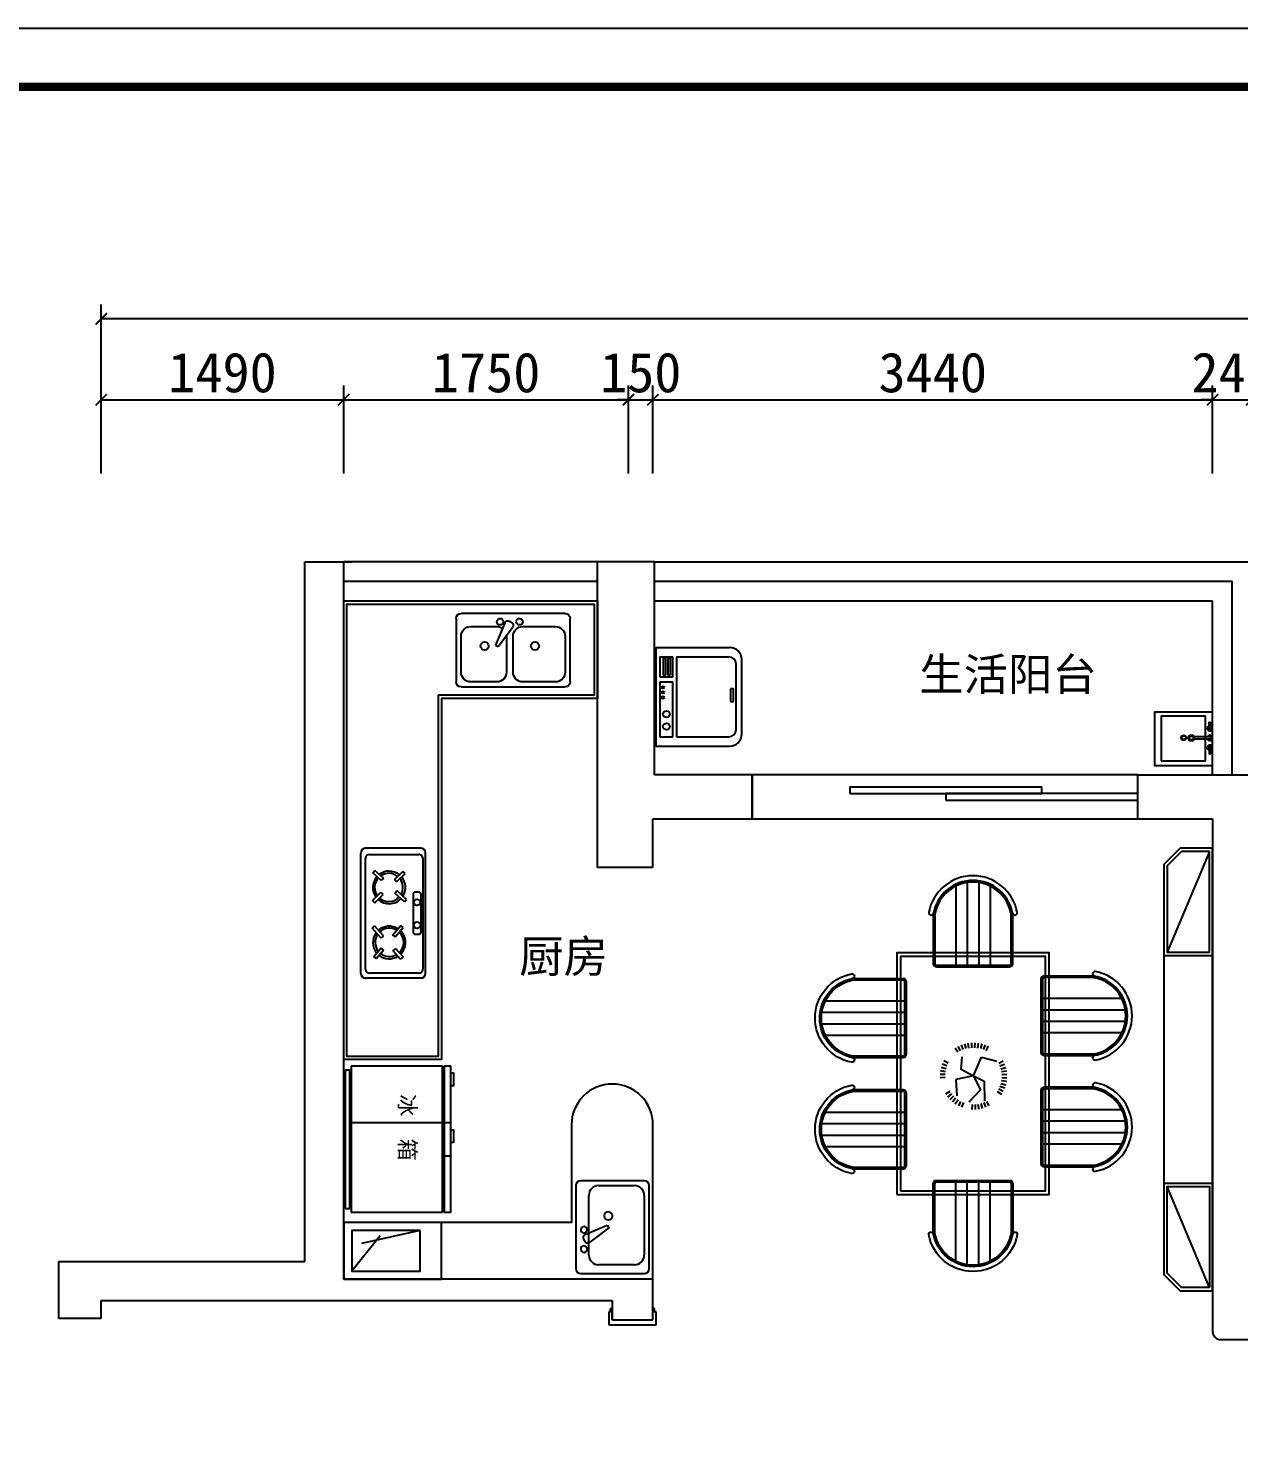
# Model space of a CAD drawing. Header units: millimetres. Extents: x 37084 to 115666, y -52331 to -28581.
# Drawn here: x 91946 to 99385, y -38570 to -29895 of the extents above; entities that cross this region are included whole.
import ezdxf

# ---------------------------------------------------------------- set-up
doc = ezdxf.new("R2010")
doc.units = ezdxf.units.MM
for name, color, linetype in [('0-01图框模板说明', 2, 'Continuous'), ('0-02图框细线', 136, 'Continuous'), ('5', 5, 'Continuous'), ('IDS-FIXT', 31, 'Continuous'), ('IFF-Furn', 51, 'Continuous'), ('JP-洁具灶具', 2, 'Continuous'), ('墙体', 7, 'Continuous'), ('家具内线', 8, 'Continuous')]:
    doc.layers.add(name, color=color, linetype=linetype)
doc.styles.get("Standard").update_dxf_attribs({"font": ''})
doc.styles.get('Standard').set_extended_font_data('SimSun')
doc.dimstyles.new('ISO-25', dxfattribs={"dimscale": 70, "dimtxt": 3.5, "dimasz": 1, "dimexe": 1.25, "dimexo": 0.625, "dimtad": 1, "dimdec": 0, "dimtxsty": 'Standard', "dimblk": 'ARCHTICK', "dimcen": 2.5, "dimclrd": 3, "dimclre": 3, "dimclrt": 2, "dimadec": 0, "dimazin": 0, "dimtfac": 1, "dimtdec": 0, "dimtix": 1, "dimtmove": 2, "dimatfit": 3, "dimfxl": 0, "dimarcsym": 0})

# ---------------------------------------------------------------- blocks, each defined once
blk = doc.blocks.new('_ArchTick')
at = {"color": 0, "linetype": 'ByBlock', "const_width": 0.15}
blk.add_lwpolyline([(-0.5, -0.5), (0.5, 0.5)], dxfattribs=at)
blk = doc.blocks.new('*D80')
at = {"color": 3, "lineweight": -2}
for p, q in [((92394.6, -32632.4), (92394.6, -32090.8)), ((93884.6, -32632.4), (93884.6, -32090.8)), ((92394.6, -32178.3), (93884.6, -32178.3))]:
    blk.add_line(p, q, dxfattribs=at)
at = {"layer": 'Defpoints', "color": 0}
for p in [(93884.6, -32178.3), (92394.6, -32676.1), (93884.6, -32676.1)]:
    blk.add_point(p, dxfattribs=at)
at = {"color": 3, "lineweight": -2, "xscale": 70, "yscale": 70, "zscale": 70, "rotation": 180}
blk.add_blockref('_ArchTick', (92394.6, -32178.3), dxfattribs=at)
at = {"color": 3, "lineweight": -2, "xscale": 70, "yscale": 70, "zscale": 70}
blk.add_blockref('_ArchTick', (93884.6, -32178.3), dxfattribs=at)
at = {"color": 2, "insert": (93139.6, -32012.1), "char_height": 245, "attachment_point": 5}
blk.add_mtext('1490', dxfattribs=at)
blk = doc.blocks.new('*D81')
at = {"color": 3, "lineweight": -2}
for p, q in [((93884.6, -32632.4), (93884.6, -32090.8)), ((95634.6, -32632.4), (95634.6, -32090.8)), ((93884.6, -32178.3), (95634.6, -32178.3))]:
    blk.add_line(p, q, dxfattribs=at)
at = {"layer": 'Defpoints', "color": 0}
for p in [(95634.6, -32178.3), (93884.6, -32676.1), (95634.6, -32676.1)]:
    blk.add_point(p, dxfattribs=at)
at = {"color": 3, "lineweight": -2, "xscale": 70, "yscale": 70, "zscale": 70, "rotation": 180}
blk.add_blockref('_ArchTick', (93884.6, -32178.3), dxfattribs=at)
at = {"color": 3, "lineweight": -2, "xscale": 70, "yscale": 70, "zscale": 70}
blk.add_blockref('_ArchTick', (95634.6, -32178.3), dxfattribs=at)
at = {"color": 2, "insert": (94759.6, -32012.1), "char_height": 245, "attachment_point": 5}
blk.add_mtext('1750', dxfattribs=at)
blk = doc.blocks.new('*D82')
at = {"color": 3, "lineweight": -2}
for p, q in [((95634.6, -32632.4), (95634.6, -32090.8)), ((95784.6, -32632.4), (95784.6, -32090.8)), ((95634.6, -32178.3), (95564.6, -32178.3)), ((95634.6, -32178.3), (95784.6, -32178.3)), ((95784.6, -32178.3), (95854.6, -32178.3))]:
    blk.add_line(p, q, dxfattribs=at)
at = {"layer": 'Defpoints', "color": 0}
for p in [(95784.6, -32178.3), (95634.6, -32676.1), (95784.6, -32676.1)]:
    blk.add_point(p, dxfattribs=at)
at = {"color": 3, "lineweight": -2, "xscale": 70, "yscale": 70, "zscale": 70}
blk.add_blockref('_ArchTick', (95634.6, -32178.3), dxfattribs=at)
at = {"color": 3, "lineweight": -2, "xscale": 70, "yscale": 70, "zscale": 70, "rotation": 180}
blk.add_blockref('_ArchTick', (95784.6, -32178.3), dxfattribs=at)
at = {"color": 2, "insert": (95709.6, -32012.1), "char_height": 245, "attachment_point": 5}
blk.add_mtext('150', dxfattribs=at)
blk = doc.blocks.new('*D83')
at = {"color": 3, "lineweight": -2}
for p, q in [((95784.6, -32632.4), (95784.6, -32090.8)), ((99224.6, -32632.4), (99224.6, -32090.8)), ((95784.6, -32178.3), (99224.6, -32178.3))]:
    blk.add_line(p, q, dxfattribs=at)
at = {"layer": 'Defpoints', "color": 0}
for p in [(99224.6, -32178.3), (95784.6, -32676.1), (99224.6, -32676.1)]:
    blk.add_point(p, dxfattribs=at)
at = {"color": 3, "lineweight": -2, "xscale": 70, "yscale": 70, "zscale": 70, "rotation": 180}
blk.add_blockref('_ArchTick', (95784.6, -32178.3), dxfattribs=at)
at = {"color": 3, "lineweight": -2, "xscale": 70, "yscale": 70, "zscale": 70}
blk.add_blockref('_ArchTick', (99224.6, -32178.3), dxfattribs=at)
at = {"color": 2, "insert": (97504.6, -32012.1), "char_height": 245, "attachment_point": 5}
blk.add_mtext('3440', dxfattribs=at)
blk = doc.blocks.new('*D84')
at = {"color": 3, "lineweight": -2}
for p, q in [((99224.6, -32632.4), (99224.6, -32090.8)), ((99464.6, -32632.4), (99464.6, -32090.8)), ((99224.6, -32178.3), (99154.6, -32178.3)), ((99224.6, -32178.3), (99464.6, -32178.3)), ((99464.6, -32178.3), (99534.6, -32178.3))]:
    blk.add_line(p, q, dxfattribs=at)
at = {"layer": 'Defpoints', "color": 0}
for p in [(99464.6, -32178.3), (99224.6, -32676.1), (99464.6, -32676.1)]:
    blk.add_point(p, dxfattribs=at)
at = {"color": 3, "lineweight": -2, "xscale": 70, "yscale": 70, "zscale": 70}
blk.add_blockref('_ArchTick', (99224.6, -32178.3), dxfattribs=at)
at = {"color": 3, "lineweight": -2, "xscale": 70, "yscale": 70, "zscale": 70, "rotation": 180}
blk.add_blockref('_ArchTick', (99464.6, -32178.3), dxfattribs=at)
at = {"color": 2, "insert": (99344.6, -32012.1), "char_height": 245, "attachment_point": 5}
blk.add_mtext('240', dxfattribs=at)
blk = doc.blocks.new('*D92')
at = {"color": 3, "lineweight": -2}
for p, q in [((92394.6, -32632.4), (92394.6, -31593.7)), ((109044.6, -32632.4), (109044.6, -31593.7)), ((109044.6, -31681.2), (92394.6, -31681.2))]:
    blk.add_line(p, q, dxfattribs=at)
at = {"layer": 'Defpoints', "color": 0}
for p in [(92394.6, -31681.2), (92394.6, -32676.1), (109044.6, -32676.1)]:
    blk.add_point(p, dxfattribs=at)
at = {"color": 3, "lineweight": -2, "xscale": 70, "yscale": 70, "zscale": 70, "rotation": 180}
blk.add_blockref('_ArchTick', (92394.6, -31681.2), dxfattribs=at)
at = {"color": 3, "lineweight": -2, "xscale": 70, "yscale": 70, "zscale": 70}
blk.add_blockref('_ArchTick', (109044.6, -31681.2), dxfattribs=at)
at = {"color": 2, "insert": (100719.6, -31514.9), "char_height": 245, "attachment_point": 5}
blk.add_mtext('16650', dxfattribs=at)
blk = doc.blocks.new('DWQ129')
for p, q in [((-369.9, 0), (369.9, 0)), ((-399.9, -368.1), (-399.9, -30)), ((-368.9, -356.1), (-368.9, -54.1)), ((-343.9, -29.1), (336.1, -29.1)), ((361.1, -54.1), (361.1, -356.1)), ((399.9, -368.1), (399.9, -30)), ((-369.9, -398.1), (369.9, -398.1)), ((336.1, -381.1), (-343.9, -381.1))]:
    blk.add_line(p, q)
at = {"color": 251}
for p, q in [((-278.3, -94.4), (-265.1, -79.3)), ((-265.1, -79.3), (-212.3, -125.7)), ((-152.9, -126.2), (-92.1, -70.2)), ((-138.6, -140.2), (-78.1, -84.5)), ((-92.1, -70.2), (-78.1, -84.5)), ((78.4, -71.5), (64, -85.4)), ((64, -85.4), (114.7, -138.3)), ((78.4, -71.5), (128.4, -123.7)), ((200.4, -125.9), (247.7, -74.7)), ((213.3, -141.4), (261.6, -85.8)), ((247.7, -74.7), (261.6, -85.8)), ((-278.3, -94.4), (-226.8, -139.6)), ((-282.2, -245.1), (-230.2, -197.3)), ((-282.2, -245.1), (-271.2, -262.1)), ((-271.2, -262.1), (-217.4, -212.7)), ((-146, -210.5), (-87.9, -261.5)), ((-134.1, -194.3), (-75.8, -245.5)), ((-87.9, -261.5), (-75.8, -245.5)), ((69.2, -268.1), (122, -210.8)), ((84, -281.5), (138.5, -222.5)), ((192.8, -219.7), (244.5, -273.7)), ((207.9, -206.6), (257.2, -258)), ((244.5, -273.7), (257.2, -258)), ((-128.9, -334.9), (-128.9, -356.6)), ((116.1, -321.2), (-115.2, -321.2)), ((69.2, -268.1), (84, -281.5)), ((129.9, -356.6), (129.9, -334.9)), ((-115.2, -370.3), (116.1, -370.3))]:
    blk.add_line(p, q, dxfattribs=at)
for centre in [(-73.4, -346), (66.8, -346)]:
    blk.add_circle(centre, 19.6, dxfattribs=at)
for centre, radius, start, end in [((369.9, -30), 30, 0, 90), ((-369.9, -30), 30, 90, 180), ((-343.9, -54.1), 25, 90, 180), ((336.1, -54.1), 25, 0, 90), ((-369.9, -368.1), 30, 180, 270), ((-343.9, -356.1), 25, 180, 270), ((336.1, -356.1), 25, 270, 0), ((369.9, -368.1), 30, 270, 360)]:
    blk.add_arc(centre, radius, start, end)
for centre, radius, start, end in [((-180.4, -174.4), 100.2, 52.32519, 129.79813), ((158.5, -174.4), 100.2, 48.48792, 126.11211), ((158.1, -172.1), 87.1, 47.43935, 125.82913), ((-180.4, -174.4), 100.2, 141.27509, 212.89121), ((-178.9, -176.1), 87.6, 141.44823, 209.98899), ((-178.9, -176.1), 87.6, 55.22741, 128.30437), ((-182.9, -171.1), 54, 122.91019, 144.32569), ((-182.9, -171.1), 54, 34.89147, 56.24941), ((-178.9, -176.1), 87.6, 329.17089, 42.04034), ((-180.4, -174.4), 100.2, 327.67713, 40.83849), ((158.5, -174.4), 100.2, 137.5778, 226.0933), ((158.1, -172.1), 87.1, 139.01958, 227.14187), ((163.1, -170.1), 57.9, 126.76866, 146.69627), ((163.1, -170.1), 57.9, 29.73409, 49.80971), ((158.1, -172.1), 87.1, 321.7714, 34.67065), ((158.5, -174.4), 100.2, 321.48842, 37.63963), ((-180.4, -174.4), 100.2, 224.37791, 316.20017), ((-178.9, -176.1), 87.6, 223.17606, 316.02703), ((-182.9, -171.1), 54, 208.967, 230.32493), ((-182.9, -171.1), 54, 313.14957, 334.56507), ((158.5, -174.4), 100.2, 237.58864, 310.02273), ((158.1, -172.1), 87.1, 240.41386, 308.58095), ((163.1, -170.1), 57.9, 224.77151, 244.84713), ((163.1, -170.1), 57.9, 300.90425, 320.83186), ((-115.2, -334.9), 13.7, 90, 180), ((116.1, -334.9), 13.7, 0, 90), ((-115.2, -356.6), 13.7, 180, 270), ((116.1, -356.6), 13.7, 270, 0)]:
    blk.add_arc(centre, radius, start, end, dxfattribs=at)
blk = doc.blocks.new('adsfsfe')
at = {"color": 2, "linetype": 'Continuous'}
for p, q in [((-320, 0), (320, 0)), ((-350, -420.3), (-350, -30)), ((350, -30), (350, -420.3)), ((320, -450.3), (-320, -450.3))]:
    blk.add_line(p, q, dxfattribs=at)
at = {"color": 1, "linetype": 'Continuous'}
for p, q in [((-100.4, -30), (-260.1, -30)), ((260.1, -30), (59.4, -30)), ((-320, -89.9), (-320, -310.5)), ((-40.5, -309.7), (-40.5, -89.9)), ((-0.5, -89.9), (-0.5, -310.5)), ((320, -310.5), (320, -89.9)), ((-109, -257), (-91.7, -247.1)), ((-109, -257), (-91.7, -247.1)), ((-51.2, -392.8), (-109, -257)), ((-51.2, -392.8), (-109, -257)), ((-91.7, -247.1), (-3.1, -365)), ((-91.7, -247.1), (-3.1, -365)), ((-260.1, -370.4), (-100.4, -370.4)), ((-22.5, -403.1), (-8.5, -395)), ((-22.5, -403.1), (-8.5, -395)), ((59.4, -370.4), (260.1, -370.4))]:
    blk.add_line(p, q, dxfattribs=at)
at = {"color": 2, "linetype": 'Continuous'}
for centre, start, end in [((-320, -30), 90, 180), ((-320, -30), 90, 180), ((320, -30), 0, 90), ((320, -30), 0, 90), ((-320, -420.3), 180, 270), ((-320, -420.3), 180, 270), ((320, -420.3), 270, 0), ((320, -420.3), 270, 0)]:
    blk.add_arc(centre, 30, start, end, dxfattribs=at)
at = {"color": 1, "linetype": 'Continuous'}
for centre, radius, start, end in [((-260.1, -89.9), 59.9, 90, 180), ((-100.4, -89.9), 59.9, 0, 90), ((59.4, -89.9), 59.9, 90, 180), ((260.1, -89.9), 59.9, 0, 90), ((-260.1, -310.5), 59.9, 180, 270), ((59.4, -310.5), 59.9, 180, 270), ((260.1, -310.5), 59.9, 270, 0), ((-100.4, -310.5), 59.9, 270, 303.39297), ((-100.4, -310.5), 59.9, 270, 303.39297), ((-80.4, -400.4), 20, 0, 358.19454), ((-80.4, -400.4), 20, 0, 358.19454), ((-32.5, -385.8), 20, 200.53768, 300), ((-32.5, -385.8), 20, 200.53768, 300), ((-18.5, -377.7), 20, 300, 39.46232), ((-18.5, -377.7), 20, 300, 39.46232), ((39.4, -400.4), 20, 181.80546, 180), ((39.4, -400.4), 20, 181.80546, 180)]:
    blk.add_arc(centre, radius, start, end, dxfattribs=at)
at = {"color": 8, "linetype": 'Continuous'}
for centre, start, end in [((-175.3, -250.6), 0, 359.19418), ((-175.3, -250.6), 0, 359.19418), ((134.3, -250.6), 180.80582, 180), ((134.3, -250.6), 180.80582, 180)]:
    blk.add_arc(centre, 25, start, end, dxfattribs=at)
blk = doc.blocks.new('hgbv')
at = {"color": 2}
for p, q in [((55618.6, 7828.8), (55618.6, 7551)), ((56044.8, 7846.6), (55636.4, 7846.6)), ((56062.6, 7551), (56062.6, 7828.8)), ((55606.3, 7557.6), (55606.7, 7557.6)), ((56074.5, 7557.6), (56074.9, 7557.6))]:
    blk.add_line(p, q, dxfattribs=at)
at = {"color": 1}
for p, q in [((55627.5, 7828.8), (55627.5, 7553.3)), ((56044.8, 7837.7), (55636.4, 7837.7)), ((56053.7, 7553.3), (56053.7, 7828.8))]:
    blk.add_line(p, q, dxfattribs=at)
at = {"color": 252}
for p, q in [((55744.9, 7395.1), (55744.9, 7837.7)), ((55808.9, 7374.9), (55808.9, 7837.7)), ((55872.8, 7375), (55872.8, 7837.7)), ((55936.7, 7395.1), (55936.7, 7837.7))]:
    blk.add_line(p, q, dxfattribs=at)
at = {"color": 2}
for centre, radius, start, end in [((55636.4, 7828.8), 17.8, 90, 180), ((56044.8, 7828.8), 17.8, 0, 90), ((55606.7, 7544.3), 13.3, 90, 190.79205), ((55840.6, 7588.9), 251.5, 190.79205, 349.20795), ((55606.3, 7544.3), 13.3, 9.08472, 90), ((55840.6, 7588.9), 225.2, 189.67827, 350.32173), ((55689.6, 7557.6), 71, 189.08472, 191.70396), ((56036, 7553.3), 17.8, 349.69128, 0), ((55991.6, 7557.6), 71, 348.29604, 350.91528), ((56074.9, 7544.3), 13.3, 90, 170.91528), ((56074.5, 7544.3), 13.3, 349.20795, 90)]:
    blk.add_arc(centre, radius, start, end, dxfattribs=at)
at = {"color": 1}
for centre, radius, start, end in [((55636.4, 7828.8), 8.88, 90, 180), ((56044.8, 7828.8), 8.88, 0, 90), ((55645.2, 7553.3), 17.8, 180, 190.30872), ((55840.6, 7588.9), 216.3, 190.30872, 349.69128)]:
    blk.add_arc(centre, radius, start, end, dxfattribs=at)
blk = doc.blocks.new('A$C3FA61304')
at = {"color": 251}
for p, q in [((444.2, 610.8), (87.7, 610.8)), ((444.2, 63.6), (444.2, 610.8)), ((470.8, 610.8), (470.8, 235.7)), ((559.3, 610.8), (470.8, 610.8)), ((559.3, 235.7), (559.3, 610.8)), ((38.2, 561.3), (38.2, 113.1)), ((55, 363.5, -1341.1), (55, 287.3, -1341.1)), ((76, 368.4, -1341.1), (60, 368.4, -1341.1)), ((76, 282.3, -1341.1), (76, 368.4, -1341.1)), ((60, 282.3, -1341.1), (76, 282.3, -1341.1)), ((559.3, 235.7), (470.8, 235.7)), ((470.8, 200.2), (470.8, 63.6)), ((559.3, 200.2), (470.8, 200.2)), ((559.3, 63.6), (559.3, 200.2)), ((504.5, 189.6, -1341.1), (489.4, 189.6, -1341.1)), ((489.4, 72.6, -1341.1), (489.4, 189.6, -1341.1)), ((504.5, 72.6, -1341.1), (504.5, 189.6, -1341.1)), ((520.8, 72.6, -1341.1), (520.8, 189.6, -1341.1)), ((535.9, 189.6, -1341.1), (520.8, 189.6, -1341.1)), ((535.9, 72.6, -1341.1), (535.9, 189.6, -1341.1)), ((444.2, 63.6), (87.7, 63.6)), ((559.3, 63.6), (470.8, 63.6)), ((504.5, 72.6, -1341.1), (489.4, 72.6, -1341.1)), ((535.9, 72.6, -1341.1), (520.8, 72.6, -1341.1))]:
    blk.add_line(p, q, dxfattribs=at)
for centre, radius in [((514.4, 539.7, -1341.1), 23.1), ((514.4, 455.4, -1341.1), 23.1), ((537.5, 341.7, -1341.1), 8.22), ((537.5, 307, -1341.1), 8.22), ((537.5, 272.5, -1341.1), 8.22)]:
    blk.add_circle(centre, radius, dxfattribs=at)
for centre, radius, start, end in [((87.7, 561.3), 49.5, 90, 180), ((60, 363.5, -1341.1), 4.95, 90, 180), ((60, 287.3, -1341.1), 4.95, 180, 270), ((87.7, 113.1), 49.5, 180, 270)]:
    blk.add_arc(centre, radius, start, end, dxfattribs=at)
at = {"layer": 'IDS-FIXT', "ltscale": 3}
for p, q in [((0, 591.9), (0, 82.5)), ((586.7, 674.4), (82.5, 674.4)), ((586.7, 0), (586.7, 674.4)), ((586.7, 0), (82.5, 0))]:
    blk.add_line(p, q, dxfattribs=at)
for centre, start, end in [((82.5, 591.9), 90, 180), ((82.5, 82.5), 180, 270)]:
    blk.add_arc(centre, 82.5, start, end, dxfattribs=at)
blk = doc.blocks.new('A$C25E46738')
at = {"color": 2}
for p, q in [((0, 650), (0, 610)), ((600.3, 650), (0, 650)), ((0, 610), (600.3, 610)), ((349.7, 650), (349.7, 610)), ((900, 650), (349.7, 650)), ((349.7, 610), (900, 610)), ((554, 650), (554, 610)), ((900, 650), (900, 610)), ((0, 600), (0, 37.4)), ((600.3, 600), (0, 600)), ((900, 600), (349.7, 600)), ((349.7, 600), (349.7, 37.4)), ((900, 600), (900, 37.4)), ((0, 37.4), (600.3, 37.4)), ((25, 29.4), (25, 0)), ((575.3, 29.4), (25, 29.4)), ((349.7, 37.4), (900, 37.4)), ((374.7, 29.4), (374.7, 37.4)), ((875, 29.4), (374.7, 29.4)), ((736.7, 29.4), (736.7, 37.4)), ((875, 0), (875, 29.4)), ((25, 0), (575.3, 0)), ((374.7, 0), (875, 0))]:
    blk.add_line(p, q, dxfattribs=at)
for points in [[(121.2, 650), (42.2, 650), (42.2, 666.8), (121.2, 666.8)], [(470.9, 650), (391.9, 650), (391.9, 666.8), (470.9, 666.8)]]:
    blk.add_lwpolyline(points, close=True, dxfattribs=at)
at = {"layer": '墙体', "insert": (173.2, 433.6), "char_height": 100, "width": 628.583, "attachment_point": 1}
blk.add_mtext('{\\fSimSun|b0|i0|c134|p2;\\C1;冰  箱}', dxfattribs=at)
blk = doc.blocks.new('A$C4CD64C99')
at = {"color": 2, "linetype": 'Continuous'}
for p, q in [((0, 540), (0, 30)), ((420.3, 569.9), (30, 569.9)), ((450.3, 30), (450.3, 540)), ((30, 0), (420.3, 0))]:
    blk.add_line(p, q, dxfattribs=at)
at = {"color": 1, "linetype": 'Continuous'}
for p, q in [((139.8, 540), (360.4, 540)), ((79.9, 113.3), (79.9, 480.1)), ((420.3, 480.1), (420.3, 113.3)), ((57.5, 240.1), (193.3, 298)), ((57.5, 240.1), (193.3, 298)), ((203.2, 280.7), (85.3, 192.1)), ((203.2, 280.7), (85.3, 192.1)), ((193.3, 298), (203.2, 280.7)), ((193.3, 298), (203.2, 280.7)), ((47.2, 211.4), (55.3, 197.5)), ((47.2, 211.4), (55.3, 197.5)), ((360.4, 53.4), (139.8, 53.4))]:
    blk.add_line(p, q, dxfattribs=at)
at = {"color": 2, "linetype": 'Continuous'}
for centre, start, end in [((30, 540), 90, 180), ((30, 540), 90, 180), ((420.3, 540), 0, 90), ((420.3, 540), 0, 90), ((30, 30), 180, 270), ((30, 30), 180, 270), ((420.3, 30), 270, 0), ((420.3, 30), 270, 0)]:
    blk.add_arc(centre, 30, start, end, dxfattribs=at)
at = {"color": 1, "linetype": 'Continuous'}
for centre, radius, start, end in [((139.8, 480.1), 59.9, 90, 180), ((360.4, 480.1), 59.9, 0, 90), ((49.9, 269.4), 20, 270, 268.19454), ((49.9, 269.4), 20, 270, 268.19454), ((64.5, 221.4), 20, 110.53768, 210), ((64.5, 221.4), 20, 110.53768, 210), ((72.6, 207.5), 20, 210, 309.46232), ((72.6, 207.5), 20, 210, 309.46232), ((49.9, 149.6), 20, 91.80546, 90), ((49.9, 149.6), 20, 91.80546, 90), ((139.8, 113.3), 59.9, 180, 270), ((360.4, 113.3), 59.9, 270, 0)]:
    blk.add_arc(centre, radius, start, end, dxfattribs=at)
at = {"color": 8, "linetype": 'Continuous'}
blk.add_arc((199.7, 354.2), 25, 270, 269.19418, dxfattribs=at)
blk.add_arc((199.7, 354.2), 25, 270, 269.19418, dxfattribs=at)

msp = doc.modelspace()

# ---------------------------------------------------------------- linework, layer by layer
for p, q in [((93644.6, -37473.9), (93644.6, -33173.9)), ((93644.6, -33173.9), (93934.6, -33173.9)), ((93884.6, -37583.9), (93884.6, -33173.9)), ((95444.6, -35053.9), (95444.6, -33173.9)), ((95794.6, -33173.9), (95444.6, -33173.9)), ((95794.6, -34483.9), (95794.6, -33173.9)), ((96394.6, -34483.9), (95794.6, -34483.9)), ((96394.6, -34753.9), (96394.6, -34483.9)), ((98764.6, -34753.9), (98764.6, -34483.9)), ((98764.6, -34483.9), (100094.6, -34483.9)), ((95784.6, -35053.9), (95784.6, -34753.9)), ((95784.6, -34753.9), (96394.6, -34753.9)), ((98764.6, -34753.9), (99224.6, -34753.9)), ((99224.6, -34753.9), (99224.6, -37903.9)), ((95784.6, -35053.9), (95444.6, -35053.9)), ((94484.6, -37233.9), (93884.6, -37233.9)), ((94484.6, -37583.9), (94484.6, -37233.9)), ((94484.6, -37583.9), (94484.6, -37323.6)), ((92134.6, -37473.9), (93644.6, -37473.9)), ((92134.6, -37823.9), (92134.6, -37473.9)), ((95784.6, -37583.9), (93884.6, -37583.9)), ((95784.6, -37833.9), (95784.6, -37583.9)), ((92394.6, -37823.9), (92394.6, -37713.9)), ((92394.6, -37713.9), (95534.6, -37713.9)), ((95534.6, -37713.9), (95534.6, -37833.9)), ((92394.6, -37823.9), (92134.6, -37823.9)), ((95534.6, -37833.9), (95784.6, -37833.9)), ((99274.6, -37953.9), (101464.6, -37953.9))]:
    msp.add_line(p, q)
at = {"color": 251}
for p, q in [((95444.6, -33173.9), (93884.6, -33173.9)), ((95794.6, -33173.9), (99464.6, -33173.9)), ((93884.6, -33413.9), (95444.6, -33413.9)), ((95794.6, -33413.9), (99224.6, -33413.9)), ((99224.6, -34483.9), (99224.6, -33413.9))]:
    msp.add_line(p, q, dxfattribs=at)
at = {"color": 3}
for p, q in [((93884.6, -33293.9), (95444.6, -33293.9)), ((95794.6, -33293.9), (99344.6, -33293.9)), ((99344.6, -34483.9), (99344.6, -33293.9))]:
    msp.add_line(p, q, dxfattribs=at)
at = {"color": 8}
for p, q in [((99204.6, -34953.9), (98944.6, -35573.9)), ((99204.6, -37633.9), (98944.6, -37013.9))]:
    msp.add_line(p, q, dxfattribs=at)
at = {"color": 2}
for p, q in [((98924.6, -35593.9), (99224.6, -35593.9)), ((98924.6, -36993.9), (99224.6, -36993.9)), ((94484.6, -37233.9), (94484.6, -37233.9)), ((95534.6, -37783.9), (95514.6, -37783.9)), ((95514.6, -37783.9), (95514.6, -37863.9)), ((95524.6, -37783.9), (95524.6, -37763.9)), ((95524.6, -37763.9), (95534.6, -37763.9)), ((95794.6, -37763.9), (95784.6, -37763.9)), ((95804.6, -37783.9), (95784.6, -37783.9)), ((95794.6, -37783.9), (95794.6, -37763.9)), ((95804.6, -37863.9), (95804.6, -37783.9)), ((95514.6, -37863.9), (95784.6, -37863.9)), ((95784.6, -37863.9), (95804.6, -37863.9))]:
    msp.add_line(p, q, dxfattribs=at)
at = {"color": 0}
for p, q in [((94354.6, -37283.9), (93994.7, -37364.8)), ((94107.8, -37317), (93934.6, -37533.9)), ((95534.6, -37833.9), (95534.6, -37783.9))]:
    msp.add_line(p, q, dxfattribs=at)
at = {"color": 2}
for points in [[(94484.6, -34013.9), (94484.6, -36233.9), (93884.6, -36233.9), (93884.6, -33413.9), (94484.6, -33413.9)], [(94484.6, -33413.9), (95444.6, -33413.9), (95444.6, -34013.9), (94484.6, -34013.9)], [(99024.6, -34933.9), (98924.6, -35033.9), (98924.6, -37553.9), (99024.6, -37653.9), (99224.6, -37653.9), (99224.6, -34933.9), (99024.6, -34933.9)]]:
    msp.add_lwpolyline(points, dxfattribs=at)
at = {"color": 1}
for points in [[(94464.6, -33993.9), (94464.6, -36213.9), (93904.6, -36213.9), (93904.6, -33433.9), (94464.6, -33433.9)], [(94464.6, -33433.9), (95424.6, -33433.9), (95424.6, -33993.9), (94464.6, -33993.9)]]:
    msp.add_lwpolyline(points, dxfattribs=at)
for points in [[(96394.6, -34753.9), (98764.6, -34753.9), (98764.6, -34483.9), (96394.6, -34483.9)], [(99204.6, -34953.9), (99032.9, -34953.9), (98944.6, -35042.2), (98944.6, -35573.9), (99204.6, -35573.9)], [(97306.5, -37040.4), (98197.5, -37040.4), (98197.5, -35599.4), (97306.5, -35599.4)], [(99204.6, -37633.9), (99032.9, -37633.9), (98944.6, -37545.6), (98944.6, -37013.9), (99204.6, -37013.9)]]:
    msp.add_lwpolyline(points, close=True, dxfattribs=at)
at = {"color": 2}
for points in [[(96994.6, -34598.9), (98174.6, -34598.9), (98174.6, -34558.9), (96994.6, -34558.9)], [(97584.6, -34638.9), (98764.6, -34638.9), (98764.6, -34598.9), (97584.6, -34598.9)], [(97284.5, -37062.4), (98219.5, -37062.4), (98219.5, -35577.4), (97284.5, -35577.4)]]:
    msp.add_lwpolyline(points, close=True, dxfattribs=at)
msp.add_lwpolyline([(95784.6, -37583.9), (95784.6, -36633.9, 0.414214), (95534.6, -36383.9), (95534.6, -36383.9, 0.414214), (95284.6, -36633.9), (95284.6, -37233.9), (94484.6, -37233.9)], format="xyb", dxfattribs=at)
at = {"color": 0}
for points in [[(94484.6, -37233.9), (93884.6, -37233.9), (93884.6, -37583.9), (94484.6, -37583.9)], [(94354.6, -37283.9), (93934.6, -37283.9), (93934.6, -37533.9), (94354.6, -37533.9)]]:
    msp.add_lwpolyline(points, close=True, dxfattribs=at)
msp.add_arc((99274.6, -37903.9), 50, 180, 270)
at = {"layer": '0-01图框模板说明', "color": 2, "const_width": 52.2}
msp.add_lwpolyline([(115306.1, -30255.3), (115306.1, -50919.3), (85786.1, -50919.3), (85786.1, -30255.3)], close=True, dxfattribs=at)
at = {"layer": '0-02图框细线'}
msp.add_lwpolyline([(115666.1, -29895.3), (115666.1, -51279.3), (85426.1, -51279.3), (85426.1, -29895.3)], close=True, dxfattribs=at)
at = {"layer": 'IDS-FIXT'}
for p, q in [((99207.4, -34250.7), (99115.4, -34250.7)), ((99207.4, -34263.5), (99115.4, -34263.5))]:
    msp.add_line(p, q, dxfattribs=at)
for points in [[(99212.3, -34159.9), (99212.3, -34203.1), (99203.6, -34203.1), (99203.6, -34159.9)], [(99212.3, -34354.3), (99212.3, -34311.1), (99203.6, -34311.1), (99203.6, -34354.3)]]:
    msp.add_lwpolyline(points, close=True, dxfattribs=at)
for radius in [18, 12]:
    msp.add_circle((99093.6, -34257.2), radius, dxfattribs=at)
for centre, radius, start, end in [((99208, -34197.1), 16.5, 105.27635, 74.72365), ((99208, -34257.1), 16.5, 202.91788, 157.08212), ((99207.4, -34257.1), 6.43, 270, 90), ((99208, -34317.1), 16.5, 285.27635, 254.72365)]:
    msp.add_arc(centre, radius, start, end, dxfattribs=at)
at = {"layer": 'IFF-Furn'}
for points in [[(99224.6, -34098.5), (98867.2, -34098.5), (98867.2, -34425.4), (99224.6, -34425.4)], [(98908.1, -34397.4), (99181.3, -34397.4), (99181.3, -34122.7), (98908.1, -34122.7)]]:
    msp.add_lwpolyline(points, close=True, dxfattribs=at)
for radius in [15.7, 11.7]:
    msp.add_circle((99047.3, -34255.7), radius, dxfattribs=at)
at = {"layer": '家具内线', "color": 3}
for p, q in [((97659.5, -36188.7), (97642.7, -36162.9)), ((97675.3, -36179.6), (97661.3, -36152.2)), ((97692, -36172.1), (97680.9, -36143.4)), ((97709.4, -36166.5), (97701.3, -36136.7)), ((97727.2, -36162.6), (97722.4, -36132.2)), ((97745.4, -36160.7), (97743.7, -36130)), ((97763.6, -36160.7), (97765.2, -36129.9)), ((97781.8, -36162.6), (97786.6, -36132.1)), ((97799.7, -36166.3), (97807.6, -36136.6)), ((97817.1, -36172), (97828.1, -36143.2)), ((97833.8, -36179.4), (97847.7, -36151.9)), ((97599.2, -36256), (97571.7, -36242)), ((97678.7, -36295), (97685.7, -36217.5)), ((97754.4, -36333.7), (97803.7, -36219.3)), ((97803.7, -36219.3), (97898.8, -36243.9)), ((97910.1, -36255.5), (97937.5, -36241.5)), ((97580.5, -36326.1), (97549.8, -36324.5)), ((97580.5, -36344.3), (97549.8, -36346)), ((97582.4, -36307.9), (97552, -36303.1)), ((97586.2, -36290), (97556.4, -36282.1)), ((97591.8, -36272.7), (97563, -36261.7)), ((97754.4, -36333.7), (97647, -36356.6)), ((97754.4, -36335.4), (97678.7, -36295)), ((97754.4, -36333.7), (97819.6, -36367.1)), ((97754.4, -36335.4), (97798.4, -36419.9)), ((97917.6, -36272.2), (97946.3, -36261.1)), ((97923.3, -36289.5), (97953, -36281.5)), ((97927.1, -36307.4), (97957.5, -36302.5)), ((97929, -36325.6), (97959.8, -36323.9)), ((97929, -36343.8), (97959.8, -36345.4)), ((97608.6, -36430.2), (97582.8, -36447)), ((97647, -36356.6), (97652.3, -36456.9)), ((97798.4, -36419.9), (97726.2, -36495.6)), ((97819.6, -36367.1), (97823.1, -36488.5)), ((97901.3, -36429.8), (97927.1, -36446.5)), ((97910.4, -36413.9), (97937.8, -36427.9)), ((97917.8, -36397.2), (97946.5, -36408.2)), ((97923.4, -36379.9), (97953.1, -36387.8)), ((97927.2, -36362), (97957.6, -36366.8)), ((97619.3, -36445), (97595.4, -36464.4)), ((97631.6, -36458.5), (97609.8, -36480.3)), ((97645.2, -36470.7), (97625.8, -36494.7)), ((97660, -36481.4), (97643.2, -36507.3)), ((97675.8, -36490.5), (97661.8, -36518)), ((97692.5, -36497.9), (97681.5, -36526.7)), ((97745.9, -36509.2), (97744.3, -36540)), ((97764.2, -36509.2), (97765.8, -36539.9)), ((97782.3, -36507.3), (97787.2, -36537.7)), ((97800.2, -36503.4), (97808.2, -36533.2)), ((97817.5, -36497.8), (97828.6, -36526.5)), ((97834.2, -36490.3), (97848.2, -36517.7))]:
    msp.add_line(p, q, dxfattribs=at)

# ---------------------------------------------------------------- block references
at = {"color": 0, "yscale": 1.099999999999909, "zscale": 1.1}
for p, xscale, rotation in [((159176.6, -27032.6), 1.099999999998543, 180), ((88710.1, -97403.2), -1.099999999999909, 270), ((106800.5, -97389.1), 1.099999999999909, 90), ((88710.1, -98086.9), -1.099999999999909, 270), ((106800.5, -98072.8), 1.099999999999909, 90)]:
    msp.add_blockref('hgbv', p, dxfattribs=dict(at, xscale=xscale, rotation=rotation))
at = {"color": 0, "rotation": 270}
msp.add_blockref('A$C25E46738', (93892.4, -36273.2), dxfattribs=at)
at = {"color": 0}
msp.add_blockref('A$C4CD64C99', (95311.1, -37548.4), dxfattribs=at)
at = {"color": 0, "xscale": -1.099999999998543, "yscale": 1.099999999999909, "zscale": 1.1}
msp.add_blockref('hgbv', (159176.6, -45607.1), dxfattribs=at)
at = {"layer": '5', "xscale": 0.900000000001455, "yscale": 0.900000000000091, "zscale": 0.9, "rotation": 180}
msp.add_blockref('A$C3FA61304', (96330.4, -33700.8), dxfattribs=at)
at = {"layer": 'JP-洁具灶具', "xscale": -1, "rotation": 180}
msp.add_blockref('adsfsfe', (94925.5, -33942.8), dxfattribs=at)
at = {"layer": 'JP-洁具灶具', "rotation": 90.00020061012647}
msp.add_blockref('DWQ129', (93989.3, -35334), dxfattribs=at)

# ---------------------------------------------------------------- texts
at = {"char_height": 200, "attachment_point": 1}
for s, insert in [('{\\C3;生活阳台}', (97421.7, -33765.9)), ('{\\C3;厨房}', (94963.1, -35498.6))]:
    msp.add_mtext(s, dxfattribs=dict(at, insert=insert))

# ---------------------------------------------------------------- dimensions: what is measured, and where the dimension line sits
at = {"color": 251}
for base, p1, p2, picture, middle in [((92394.6, -31681.2), (109044.6, -32676.1), (92394.6, -32676.1), '*D92', (100719.6, -31514.9)), ((93884.6, -32178.3), (92394.6, -32676.1), (93884.6, -32676.1), '*D80', (93139.6, -32012.1)), ((95634.6, -32178.3), (93884.6, -32676.1), (95634.6, -32676.1), '*D81', (94759.6, -32012.1)), ((95784.6, -32178.3), (95634.6, -32676.1), (95784.6, -32676.1), '*D82', (95709.6, -32012.1)), ((99224.6, -32178.3), (95784.6, -32676.1), (99224.6, -32676.1), '*D83', (97504.6, -32012.1)), ((99464.6, -32178.3), (99224.6, -32676.1), (99464.6, -32676.1), '*D84', (99344.6, -32012.1))]:
    dim = msp.add_linear_dim(base=base, p1=p1, p2=p2, dimstyle='ISO-25', dxfattribs=at)
    dim.commit()
    dim.dimension.update_dxf_attribs({"geometry": picture, "text_midpoint": middle})

doc.saveas('drawing.dxf')
